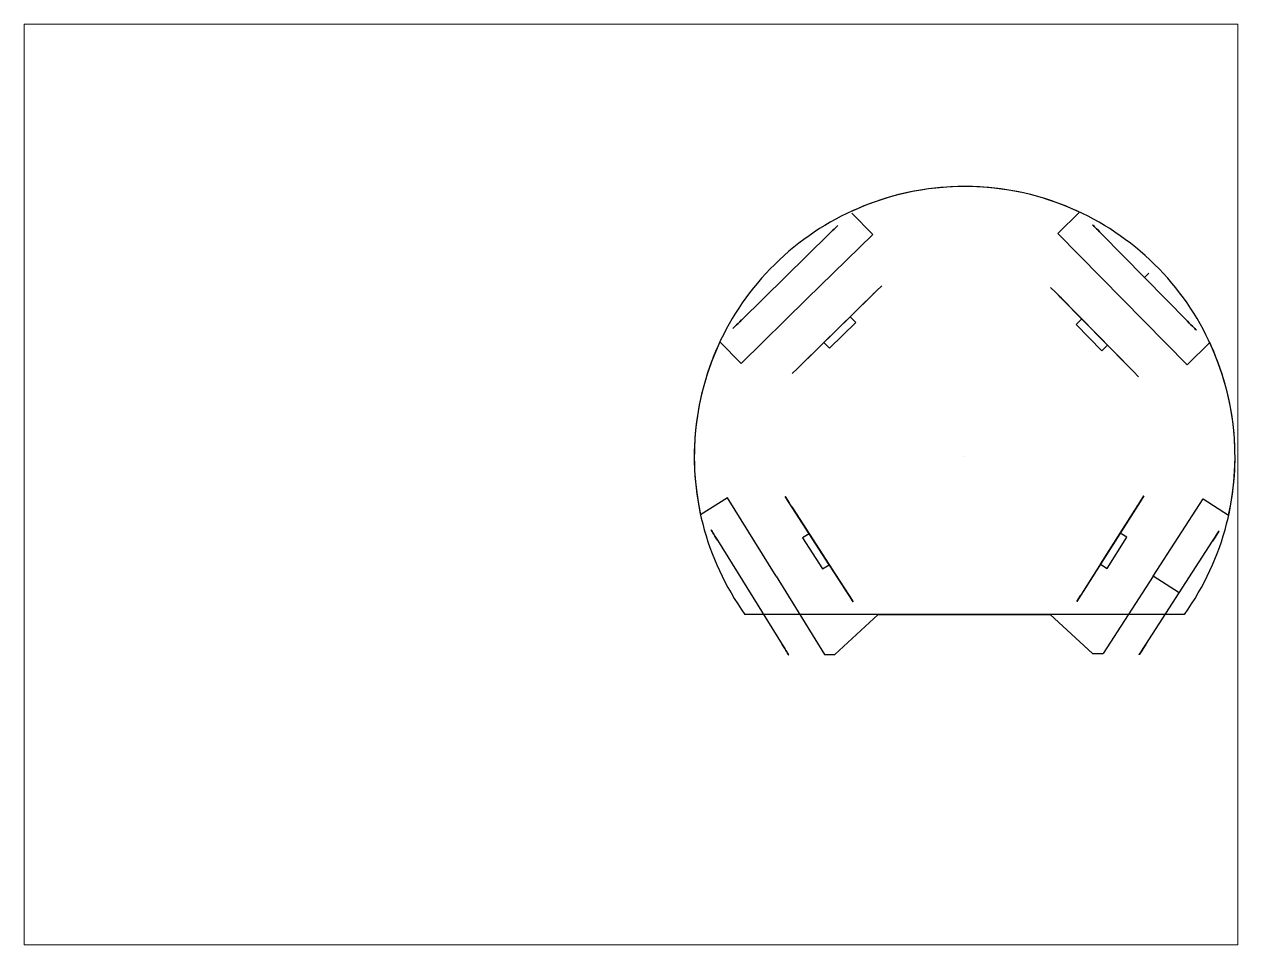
# Paper-space layout 'Layout2' of a CAD drawing. Header units: centimetres. Extents: x 26 to 231, y 20 to 176.
# The model-space entities are those that its viewports show. They can reach past a viewport. Long polylines and large blocks are cut down to what shows.
import ezdxf

# ---------------------------------------------------------------- set-up
doc = ezdxf.new("R2010")
doc.units = ezdxf.units.CM

msp = doc.modelspace()

# ---------------------------------------------------------------- linework, layer by layer
for p, q in [((-3.74, 10.411, -0.01), (-4.59, 11.277, -0.01)), ((3.792, 10.453, -0.01), (4.673, 11.319)), ((-6.417, 7.785, -0.01), (-3.74, 10.411, -0.01)), ((6.422, 7.78, -0.01), (3.792, 10.453, -0.01)), ((-6.417, 7.785, -0.01), (-9.094, 5.159, -0.01)), ((6.422, 7.78, -0.01), (9.052, 5.107, -0.01)), ((-4.656, 7.061), (-5.727, 6.011)), ((-4.432, 6.833), (-4.656, 7.061)), ((-5.503, 5.782), (-4.432, 6.833)), ((-9.094, 5.159, -0.01), (-9.956, 6.038, -0.01)), ((-5.727, 6.011), (-5.503, 5.782)), ((9.052, 5.107, -0.01), (9.97, 6.009, -0.01)), ((0, 1.361, 11.939), (0, 1.361, 8.149)), ((-9.645, -0.315, -0.01), (-10.744, -0.997, -0.01)), ((-7.673, -3.493, -0.01), (-9.645, -0.315, -0.01)), ((7.671, -3.497, -0.01), (9.706, -0.347, -0.01)), ((9.706, -0.347, -0.01), (10.74, -1.015, -0.01)), ((-7.673, -3.493, -0.01), (-5.697, -6.68, -0.01)), ((7.671, -3.497, -0.01), (5.637, -6.647, -0.01)), ((8.721, -4.175, 0.29), (7.671, -3.497, 0.29)), ((8.937, -5.052, 6.511), (-8.937, -5.052, 6.511)), ((-3.517, -5.052), (-5.281, -6.679)), ((-0.017, -5.052), (-3.517, -5.052)), ((-3.517, -5.052), (3.483, -5.052)), ((-0.017, -5.052), (3.483, -5.052)), ((3.483, -5.052), (5.198, -6.648)), ((-5.697, -6.68, -0.01), (-5.281, -6.679)), ((5.198, -6.648), (5.637, -6.647))]:
    msp.add_line(p, q)
at = {"extrusion": (-0.700377, 0.713773, -1.13592e-16)}
for p, q in [((-5.51, 10.43, 3.04), (-9.079, 6.928, 3.04)), ((-5.51, 10.43, 2.04), (-9.079, 6.928, 2.04))]:
    msp.add_line(p, q, dxfattribs=at)
at = {"extrusion": (0.712821, 0.701346, -1.10548e-16)}
for p, q in [((9.069, 6.877, 3.04), (5.562, 10.441, 3.04)), ((9.069, 6.877, 2.04), (5.562, 10.441, 2.04))]:
    msp.add_line(p, q, dxfattribs=at)
at = {"extrusion": (0.712821, 0.701346, -1.09163e-16)}
msp.add_line((7.316, 8.659, 2.04), (7.494, 8.834, 3.04), dxfattribs=at)
at = {"extrusion": (0.700953, -0.713207, 3.06162e-16)}
for p, q in [((-3.587, 8.113, 5.248), (-6.797, 4.959, 5.248)), ((-6.583, 5.169, 5.148), (-3.801, 7.903, 5.148)), ((-6.583, 5.169, 4.848), (-3.801, 7.903, 4.848)), ((-4.657, 7.062, -0.052), (-3.587, 8.113, -0.052)), ((-3.373, 8.323, 4.598), (-3.587, 8.113, 4.748)), ((-3.587, 8.113, -0.052), (-3.373, 8.323, -0.052)), ((-3.587, 8.113, 4.748), (-3.587, 8.113, 4.748)), ((-3.587, 8.113, 4.748), (-3.587, 8.113, 5.248)), ((-3.373, 8.323, -0.052), (-3.373, 8.323, 4.598)), ((-5.727, 6.01, -0.402), (-4.657, 7.062, -0.402)), ((-4.657, 7.062, -0.402), (-4.657, 7.062, -0.052)), ((-5.727, 6.01, -0.052), (-6.797, 4.959, -0.052)), ((-5.727, 6.01, -0.402), (-5.727, 6.01, -0.052)), ((-7.011, 4.749, 4.598), (-6.797, 4.959, 4.748)), ((-6.797, 4.959, -0.052), (-7.011, 4.749, -0.052)), ((-6.797, 4.959, 4.748), (-6.797, 4.959, 5.248)), ((-7.011, 4.749, -0.052), (-7.011, 4.749, 4.598))]:
    msp.add_line(p, q, dxfattribs=at)
at = {"extrusion": (-0.713207, -0.700953, 3.06162e-16)}
for p, q in [((3.499, 8.256, 4.598), (3.709, 8.042, 4.748)), ((3.499, 8.256, -0.052), (3.499, 8.256, 4.598)), ((3.709, 8.042, -0.052), (3.499, 8.256, -0.052)), ((6.864, 4.833, 5.248), (3.709, 8.042, 5.248)), ((3.709, 8.042, 4.748), (3.709, 8.042, 5.248)), ((4.761, 6.972, -0.052), (3.709, 8.042, -0.052)), ((3.919, 7.828, 5.148), (6.653, 5.047, 5.148)), ((3.919, 7.828, 4.848), (6.653, 5.047, 4.848)), ((4.761, 6.972, -0.402), (4.761, 6.972, -0.052)), ((4.761, 6.972, -0.402), (5.812, 5.903, -0.402)), ((5.812, 5.903, -0.052), (6.863, 4.833, -0.052)), ((5.812, 5.903, -0.402), (5.812, 5.903, -0.052)), ((6.863, 4.833, 4.748), (6.863, 4.833, 4.748)), ((6.863, 4.833, 4.748), (6.864, 4.833, 5.248)), ((7.074, 4.619, 4.598), (6.863, 4.833, 4.748)), ((6.863, 4.833, -0.052), (7.074, 4.619, -0.052)), ((7.074, 4.619, -0.052), (7.074, 4.619, 4.598))]:
    msp.add_line(p, q, dxfattribs=at)
at = {"extrusion": (-0.840065, -0.542486, 3.06162e-16)}
for p, q in [((-7.303, -0.257, 4.598), (-7.14, -0.509, 4.748)), ((-7.303, -0.257, -0.052), (-7.303, -0.257, 4.598)), ((-7.14, -0.509, -0.052), (-7.303, -0.257, -0.052)), ((-4.699, -4.289, 5.248), (-7.14, -0.509, 5.248)), ((-7.14, -0.509, 4.748), (-7.14, -0.509, 5.248)), ((-6.326, -1.769, -0.052), (-7.14, -0.509, -0.052)), ((-6.977, -0.761, 5.148), (-4.862, -4.037, 5.148)), ((-6.977, -0.761, 4.848), (-4.862, -4.037, 4.848)), ((-6.326, -1.769, -0.402), (-6.326, -1.769, -0.052)), ((-6.326, -1.769, -0.402), (-5.513, -3.029, -0.402)), ((-5.513, -3.029, -0.052), (-4.699, -4.289, -0.052)), ((-5.513, -3.029, -0.402), (-5.513, -3.029, -0.052)), ((-4.699, -4.289, 4.748), (-4.699, -4.289, 4.748)), ((-4.699, -4.289, 4.748), (-4.699, -4.289, 5.248)), ((-4.536, -4.541, 4.598), (-4.699, -4.289, 4.748)), ((-4.699, -4.289, -0.052), (-4.536, -4.541, -0.052)), ((-4.536, -4.541, -0.052), (-4.536, -4.541, 4.598))]:
    msp.add_line(p, q, dxfattribs=at)
at = {"extrusion": (0.844559, -0.535462, 3.06162e-16)}
for p, q in [((7.135, -0.476, 5.248), (4.726, -4.276, 5.248)), ((6.332, -1.742, -0.052), (7.135, -0.476, -0.052)), ((7.296, -0.222, 4.598), (7.135, -0.476, 4.748)), ((7.135, -0.476, -0.052), (7.296, -0.222, -0.052)), ((7.135, -0.476, 4.748), (7.135, -0.476, 4.748)), ((7.135, -0.476, 4.748), (7.135, -0.476, 5.248)), ((7.296, -0.222, -0.052), (7.296, -0.222, 4.598)), ((4.887, -4.023, 5.148), (6.975, -0.729, 5.148)), ((4.887, -4.023, 4.848), (6.975, -0.729, 4.848)), ((5.529, -3.009, -0.402), (6.332, -1.742, -0.402)), ((6.332, -1.742, -0.402), (6.332, -1.742, -0.052)), ((5.529, -3.009, -0.052), (4.726, -4.276, -0.052)), ((5.529, -3.009, -0.402), (5.529, -3.009, -0.052)), ((4.565, -4.53, 4.598), (4.726, -4.276, 4.748)), ((4.726, -4.276, -0.052), (4.565, -4.53, -0.052)), ((4.726, -4.276, 4.748), (4.726, -4.276, 5.248)), ((4.565, -4.53, -0.052), (4.565, -4.53, 4.598))]:
    msp.add_line(p, q, dxfattribs=at)
at = {"extrusion": (-0.849832, -0.527054, 1.90323e-16)}
for p, q in [((-10.056, -2.029, 3.04), (-7.421, -6.278, 3.04)), ((-10.056, -2.029, 2.04), (-7.421, -6.278, 2.04))]:
    msp.add_line(p, q, dxfattribs=at)
at = {"extrusion": (0.840042, -0.542521, 1.94112e-16)}
for p, q in [((7.368, -6.277, 3.04), (10.08, -2.076, 3.04)), ((7.368, -6.277, 2.04), (10.08, -2.076, 2.04))]:
    msp.add_line(p, q, dxfattribs=at)
for points in [[(4.533, 6.749), (5.584, 5.678), (5.812, 5.902), (4.762, 6.973)], [(-5.512, -3.03), (-6.321, -1.767), (-6.591, -1.94), (-5.781, -3.202)], [(5.799, -3.181), (6.603, -1.914), (6.333, -1.743), (5.529, -3.009)]]:
    msp.add_lwpolyline(points, close=True)
for centre, start, end in [((0, 1.361, 6.511), 324.3387, 215.6613), ((0, 1.361), 64.8622, 114.9738), ((0, 1.361), 154.8397, 192.3784), ((0, 1.361), 347.527, 24.9967)]:
    msp.add_arc(centre, 11, start, end)
at = {"extrusion": (-0.700377, 0.713773, -1.13592e-16)}
for centre, start, end in [((-3.372, 2.54, 11.304), 90, 270), ((1.628, 2.54, 11.304), 270, 90)]:
    msp.add_arc(centre, 0.5, start, end, dxfattribs=at)
at = {"extrusion": (0.712821, 0.701346, -1.10548e-16)}
for centre, start, end in [((3.541, 2.54, 11.287), 270, 90), ((-1.459, 2.54, 11.287), 90, 270)]:
    msp.add_arc(centre, 0.5, start, end, dxfattribs=at)
at = {"extrusion": (0.700953, -0.713207, 3.06162e-16)}
for centre, start, end in [((2.829, 4.998, -8.301), 270, 90), ((-1.071, 4.998, -8.301), 90, 270)]:
    msp.add_arc(centre, 0.15, start, end, dxfattribs=at)
at = {"extrusion": (-0.713207, -0.700953, 3.06162e-16)}
for centre, start, end in [((-2.836, 4.998, -8.283), 90, 270), ((1.064, 4.998, -8.282), 270, 90)]:
    msp.add_arc(centre, 0.15, start, end, dxfattribs=at)
at = {"extrusion": (-0.840065, -0.542486, 3.06162e-16)}
for centre, start, end in [((-3.146, 4.998, 6.274), 90, 270), ((0.754, 4.998, 6.274), 270, 90)]:
    msp.add_arc(centre, 0.15, start, end, dxfattribs=at)
at = {"extrusion": (0.844559, -0.535462, 3.06162e-16)}
for centre, start, end in [((3.119, 4.998, 6.281), 270, 90), ((-0.781, 4.998, 6.281), 90, 270)]:
    msp.add_arc(centre, 0.15, start, end, dxfattribs=at)
at = {"extrusion": (-0.849832, -0.527054, 1.90323e-16)}
for centre, start, end in [((-3.575, 2.54, 9.615), 90, 270), ((1.425, 2.54, 9.615), 270, 90)]:
    msp.add_arc(centre, 0.5, start, end, dxfattribs=at)
at = {"extrusion": (0.840042, -0.542521, 1.94112e-16)}
for centre, start, end in [((3.724, 2.54, 9.594), 270, 90), ((-1.276, 2.54, 9.594), 90, 270)]:
    msp.add_arc(centre, 0.5, start, end, dxfattribs=at)

psp = doc.layouts.new('Layout2')

# ---------------------------------------------------------------- viewports
at = {"layer": '0', "view_target_point": (-12.751, 1.402)}
psp.add_viewport(center=(128.5, 97.5), size=(205.6, 156), view_center_point=(-0.823, -1.168), view_height=37.45736, dxfattribs=at)

doc.saveas('drawing.dxf')
